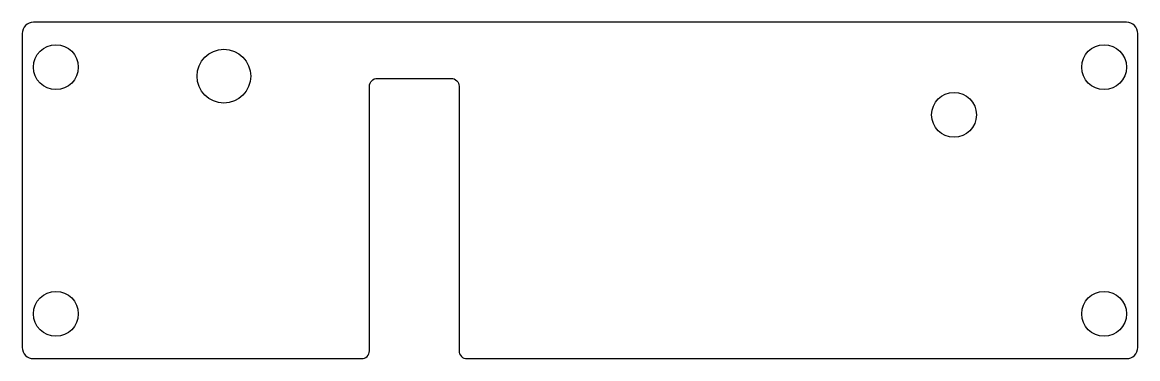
# Model space of a CAD drawing. Header units: millimetres. Extents: x 215.5 to 315.1, y 125.6 to 155.6.
import ezdxf

# ---------------------------------------------------------------- set-up
doc = ezdxf.new("R2010")
doc.units = ezdxf.units.MM

msp = doc.modelspace()

# ---------------------------------------------------------------- linework, layer by layer
msp.add_lwpolyline([(245.832, 125.598, 0.414214), (246.532, 126.298), (246.532, 149.898, -0.414214), (247.232, 150.598), (253.832, 150.598, -0.414214), (254.532, 149.898), (254.532, 126.298, 0.414214), (255.232, 125.598), (314.132, 125.598, 0.414214), (315.132, 126.598), (315.132, 154.598, 0.414214), (314.132, 155.598), (216.532, 155.598, 0.414214), (215.532, 154.598), (215.532, 126.598, 0.414214), (216.532, 125.598), (245.832, 125.598)], format="xyb")
for centre, radius in [((218.532, 151.598), 2), ((312.132, 151.598), 2), ((233.532, 150.798), 2.4), ((298.732, 147.348), 2), ((218.532, 129.598), 2), ((312.132, 129.598), 2)]:
    msp.add_circle(centre, radius)

doc.saveas('drawing.dxf')
